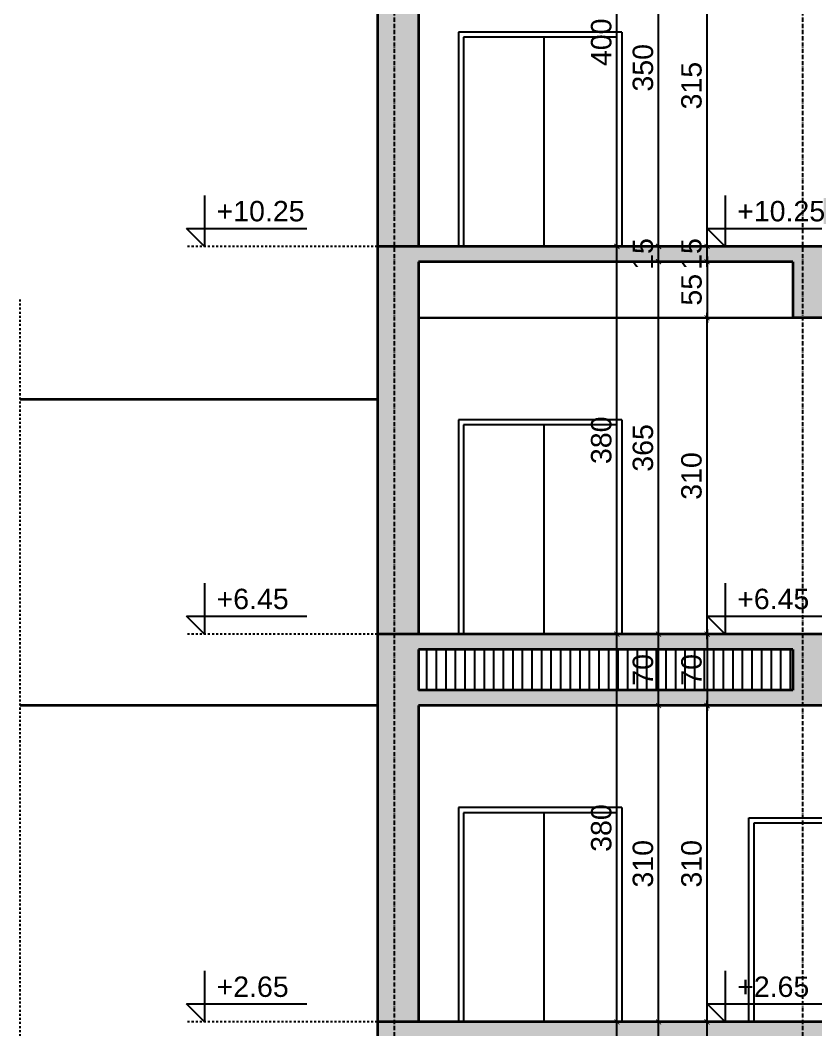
# Model space of a CAD drawing. Header units: inches. Extents: x -72385 to 39588, y -6525 to 66685.
# Drawn here: x 31270 to 32050, y 23883 to 24873 of the extents above; entities that cross this region are included whole.
import ezdxf

# ---------------------------------------------------------------- set-up
doc = ezdxf.new("R2010")
doc.units = ezdxf.units.IN
doc.header["$MEASUREMENT"] = 0
doc.linetypes.add('DashDot', pattern=[0.6, 0.4, -0.1, 0, -0.1])
doc.linetypes.add('Hidden', pattern=[0.4, 0.2, -0.2])
for name, color, linetype, lineweight in [('Надписи коти вътрешни', 252, 'Continuous', 25), ('Надписи нива', 252, 'Continuous', 25), ('Оси', 252, 'DashDot', 25), ('Фасади Разрези дебело', 7, 'Continuous', 35), ('Фасади Разрези пунктир', 253, 'Hidden', 25), ('Фасади Разрези средно', 252, 'Continuous', 30), ('Фасади Разрези тънко', 253, 'Continuous', 25), ('Щрих стени', 254, 'Continuous', 25)]:
    doc.layers.add(name, color=color, linetype=linetype, lineweight=lineweight)
doc.styles.add('Arial Regular', font='arial.ttf')
doc.styles.get("Standard").update_dxf_attribs({"font": 'arial.ttf'})
doc.dimstyles.new('Annotative', dxfattribs={"dimscale": 0, "dimtxt": 20, "dimasz": 5, "dimexe": 5, "dimexo": 5, "dimgap": 5, "dimtad": 1, "dimdec": 0, "dimzin": 0, "dimdsep": 46, "dimtxsty": 'Standard', "dimblk": 'ARCHTICK', "dimcen": 5, "dimdle": 5, "dimadec": 0, "dimazin": 0, "dimtfac": 1, "dimtdec": 0, "dimtofl": 0, "dimtmove": 0, "dimatfit": 3, "dimldrblk": 'ARCHTICK', "dimfxl": 5, "dimfxlon": 1, "dimtolj": 1, "dimtzin": 0, "dimarcsym": 1})

# ---------------------------------------------------------------- blocks, each defined once
blk = doc.blocks.new('_ArchTick')
at = {"color": 0, "linetype": 'ByBlock', "const_width": 0.15}
blk.add_lwpolyline([(-0.5, -0.5), (0.5, 0.5)], dxfattribs=at)
blk = doc.blocks.new('*D5138')
at = {"layer": 'Defpoints', "color": 0, "ltscale": 10, "transparency": 16777216}
for p in [(31943.28, 23890.92), (31973.92, 23890.92), (31973.92, 23820.92)]:
    blk.add_point(p, dxfattribs=at)
at = {"layer": 'Надписи коти вътрешни', "color": 0, "lineweight": -2, "ltscale": 10, "transparency": 16777216}
for p, q in [((31943.28, 23815.92), (31943.28, 23895.92)), ((31948.28, 23890.92), (31938.28, 23890.92)), ((31948.28, 23820.92), (31938.28, 23820.92))]:
    blk.add_line(p, q, dxfattribs=at)
at = {"layer": 'Надписи коти вътрешни', "color": 0, "lineweight": -2, "ltscale": 10, "transparency": 16777216, "xscale": 5, "yscale": 5, "zscale": 5}
for p, rotation in [((31943.28, 23890.92), 90), ((31943.28, 23820.92), 270)]:
    blk.add_blockref('_ArchTick', p, dxfattribs=dict(at, rotation=rotation))
at = {"layer": 'Надписи коти вътрешни', "color": 0, "ltscale": 10, "transparency": 16777216, "insert": (31928.07, 23855.92), "char_height": 20, "attachment_point": 5, "rotation": 90}
blk.add_mtext('\\A1;70', dxfattribs=at)
blk = doc.blocks.new('*D5136')
at = {"layer": 'Defpoints', "color": 0, "ltscale": 10, "transparency": 16777216}
for p in [(31854.87, 23890.92), (31973.92, 23890.92), (31973.92, 23510.92)]:
    blk.add_point(p, dxfattribs=at)
at = {"layer": 'Надписи коти вътрешни', "color": 0, "lineweight": -2, "ltscale": 10, "transparency": 16777216}
for p, q in [((31854.87, 23505.92), (31854.87, 23895.92)), ((31859.87, 23890.92), (31849.87, 23890.92)), ((31859.87, 23510.92), (31849.87, 23510.92))]:
    blk.add_line(p, q, dxfattribs=at)
at = {"layer": 'Надписи коти вътрешни', "color": 0, "lineweight": -2, "ltscale": 10, "transparency": 16777216, "xscale": 5, "yscale": 5, "zscale": 5}
for p, rotation in [((31854.87, 23890.92), 90), ((31854.87, 23510.92), 270)]:
    blk.add_blockref('_ArchTick', p, dxfattribs=dict(at, rotation=rotation))
at = {"layer": 'Надписи коти вътрешни', "color": 0, "ltscale": 10, "transparency": 16777216, "insert": (31839.65, 23700.92), "char_height": 20, "attachment_point": 5, "rotation": 90}
blk.add_mtext('\\A1;380', dxfattribs=at)
blk = doc.blocks.new('*D5135')
at = {"layer": 'Defpoints', "color": 0, "ltscale": 10, "transparency": 16777216}
for p in [(31895.7, 23890.92), (31917.86, 23890.92), (31917.4, 23820.92)]:
    blk.add_point(p, dxfattribs=at)
at = {"layer": 'Надписи коти вътрешни', "color": 0, "lineweight": -2, "ltscale": 10, "transparency": 16777216}
for p, q in [((31895.7, 23815.92), (31895.7, 23895.92)), ((31900.7, 23890.92), (31890.7, 23890.92)), ((31900.7, 23820.92), (31890.7, 23820.92))]:
    blk.add_line(p, q, dxfattribs=at)
at = {"layer": 'Надписи коти вътрешни', "color": 0, "lineweight": -2, "ltscale": 10, "transparency": 16777216, "xscale": 5, "yscale": 5, "zscale": 5}
for p, rotation in [((31895.7, 23890.92), 90), ((31895.7, 23820.92), 270)]:
    blk.add_blockref('_ArchTick', p, dxfattribs=dict(at, rotation=rotation))
at = {"layer": 'Надписи коти вътрешни', "color": 0, "ltscale": 10, "transparency": 16777216, "insert": (31880.49, 23855.92), "char_height": 20, "attachment_point": 5, "rotation": 90}
blk.add_mtext('\\A1;70', dxfattribs=at)
blk = doc.blocks.new('*D5134')
at = {"layer": 'Defpoints', "color": 0, "ltscale": 10, "transparency": 16777216}
for p in [(31943.28, 24200.92), (31973.92, 24200.92), (31973.92, 23890.92)]:
    blk.add_point(p, dxfattribs=at)
at = {"layer": 'Надписи коти вътрешни', "color": 0, "lineweight": -2, "ltscale": 10, "transparency": 16777216}
for p, q in [((31948.28, 24200.92), (31938.28, 24200.92)), ((31943.28, 23885.92), (31943.28, 24205.92)), ((31948.28, 23890.92), (31938.28, 23890.92))]:
    blk.add_line(p, q, dxfattribs=at)
at = {"layer": 'Надписи коти вътрешни', "color": 0, "lineweight": -2, "ltscale": 10, "transparency": 16777216, "xscale": 5, "yscale": 5, "zscale": 5}
for p, rotation in [((31943.28, 24200.92), 90), ((31943.28, 23890.92), 270)]:
    blk.add_blockref('_ArchTick', p, dxfattribs=dict(at, rotation=rotation))
at = {"layer": 'Надписи коти вътрешни', "color": 0, "ltscale": 10, "transparency": 16777216, "insert": (31928.06, 24045.92), "char_height": 20, "attachment_point": 5, "rotation": 90}
blk.add_mtext('\\A1;310', dxfattribs=at)
blk = doc.blocks.new('*D5133')
at = {"layer": 'Defpoints', "color": 0, "ltscale": 10, "transparency": 16777216}
for p in [(31973.92, 24270.92), (31943.28, 24200.92), (31973.92, 24200.92)]:
    blk.add_point(p, dxfattribs=at)
at = {"layer": 'Надписи коти вътрешни', "color": 0, "lineweight": -2, "ltscale": 10, "transparency": 16777216}
for p, q in [((31948.28, 24270.92), (31938.28, 24270.92)), ((31943.28, 24275.92), (31943.28, 24195.92)), ((31948.28, 24200.92), (31938.28, 24200.92))]:
    blk.add_line(p, q, dxfattribs=at)
at = {"layer": 'Надписи коти вътрешни', "color": 0, "lineweight": -2, "ltscale": 10, "transparency": 16777216, "xscale": 5, "yscale": 5, "zscale": 5}
for p, rotation in [((31943.28, 24270.92), 90), ((31943.28, 24200.92), 270)]:
    blk.add_blockref('_ArchTick', p, dxfattribs=dict(at, rotation=rotation))
at = {"layer": 'Надписи коти вътрешни', "color": 0, "ltscale": 10, "transparency": 16777216, "insert": (31928.07, 24235.92), "char_height": 20, "attachment_point": 5, "rotation": 90}
blk.add_mtext('\\A1;70', dxfattribs=at)
blk = doc.blocks.new('*D5132')
at = {"layer": 'Defpoints', "color": 0, "ltscale": 10, "transparency": 16777216}
for p in [(31895.7, 24200.92), (31922.37, 24200.92), (31973.92, 23890.92)]:
    blk.add_point(p, dxfattribs=at)
at = {"layer": 'Надписи коти вътрешни', "color": 0, "lineweight": -2, "ltscale": 10, "transparency": 16777216}
for p, q in [((31900.7, 24200.92), (31890.7, 24200.92)), ((31895.7, 23885.92), (31895.7, 24205.92)), ((31900.7, 23890.92), (31890.7, 23890.92))]:
    blk.add_line(p, q, dxfattribs=at)
at = {"layer": 'Надписи коти вътрешни', "color": 0, "lineweight": -2, "ltscale": 10, "transparency": 16777216, "xscale": 5, "yscale": 5, "zscale": 5}
for p, rotation in [((31895.7, 24200.92), 90), ((31895.7, 23890.92), 270)]:
    blk.add_blockref('_ArchTick', p, dxfattribs=dict(at, rotation=rotation))
at = {"layer": 'Надписи коти вътрешни', "color": 0, "ltscale": 10, "transparency": 16777216, "insert": (31880.49, 24045.92), "char_height": 20, "attachment_point": 5, "rotation": 90}
blk.add_mtext('\\A1;310', dxfattribs=at)
blk = doc.blocks.new('*D5131')
at = {"layer": 'Defpoints', "color": 0, "ltscale": 10, "transparency": 16777216}
for p in [(31854.87, 24270.92), (31973.92, 24270.92), (31973.92, 23890.92)]:
    blk.add_point(p, dxfattribs=at)
at = {"layer": 'Надписи коти вътрешни', "color": 0, "lineweight": -2, "ltscale": 10, "transparency": 16777216}
for p, q in [((31859.87, 24270.92), (31849.87, 24270.92)), ((31854.87, 23885.92), (31854.87, 24275.92)), ((31859.87, 23890.92), (31849.87, 23890.92))]:
    blk.add_line(p, q, dxfattribs=at)
at = {"layer": 'Надписи коти вътрешни', "color": 0, "lineweight": -2, "ltscale": 10, "transparency": 16777216, "xscale": 5, "yscale": 5, "zscale": 5}
for p, rotation in [((31854.87, 24270.92), 90), ((31854.87, 23890.92), 270)]:
    blk.add_blockref('_ArchTick', p, dxfattribs=dict(at, rotation=rotation))
at = {"layer": 'Надписи коти вътрешни', "color": 0, "ltscale": 10, "transparency": 16777216, "insert": (31839.65, 24080.92), "char_height": 20, "attachment_point": 5, "rotation": 90}
blk.add_mtext('\\A1;380', dxfattribs=at)
blk = doc.blocks.new('*D5130')
at = {"layer": 'Defpoints', "color": 0, "ltscale": 10, "transparency": 16777216}
for p in [(31895.7, 24270.92), (31926.35, 24270.92), (31926.35, 24200.92)]:
    blk.add_point(p, dxfattribs=at)
at = {"layer": 'Надписи коти вътрешни', "color": 0, "lineweight": -2, "ltscale": 10, "transparency": 16777216}
for p, q in [((31900.7, 24270.92), (31890.7, 24270.92)), ((31895.7, 24195.92), (31895.7, 24275.92)), ((31900.7, 24200.92), (31890.7, 24200.92))]:
    blk.add_line(p, q, dxfattribs=at)
at = {"layer": 'Надписи коти вътрешни', "color": 0, "lineweight": -2, "ltscale": 10, "transparency": 16777216, "xscale": 5, "yscale": 5, "zscale": 5}
for p, rotation in [((31895.7, 24270.92), 90), ((31895.7, 24200.92), 270)]:
    blk.add_blockref('_ArchTick', p, dxfattribs=dict(at, rotation=rotation))
at = {"layer": 'Надписи коти вътрешни', "color": 0, "ltscale": 10, "transparency": 16777216, "insert": (31880.49, 24235.92), "char_height": 20, "attachment_point": 5, "rotation": 90}
blk.add_mtext('\\A1;70', dxfattribs=at)
blk = doc.blocks.new('*D5129')
at = {"layer": 'Defpoints', "color": 0, "ltscale": 10, "transparency": 16777216}
for p in [(31943.28, 24580.92), (32002.35, 24580.92), (32002.35, 24270.92)]:
    blk.add_point(p, dxfattribs=at)
at = {"layer": 'Надписи коти вътрешни', "color": 0, "lineweight": -2, "ltscale": 10, "transparency": 16777216}
for p, q in [((31943.28, 24265.92), (31943.28, 24585.92)), ((31948.28, 24580.92), (31938.28, 24580.92)), ((31948.28, 24270.92), (31938.28, 24270.92))]:
    blk.add_line(p, q, dxfattribs=at)
at = {"layer": 'Надписи коти вътрешни', "color": 0, "lineweight": -2, "ltscale": 10, "transparency": 16777216, "xscale": 5, "yscale": 5, "zscale": 5}
for p, rotation in [((31943.28, 24580.92), 90), ((31943.28, 24270.92), 270)]:
    blk.add_blockref('_ArchTick', p, dxfattribs=dict(at, rotation=rotation))
at = {"layer": 'Надписи коти вътрешни', "color": 0, "ltscale": 10, "transparency": 16777216, "insert": (31928.06, 24425.92), "char_height": 20, "attachment_point": 5, "rotation": 90}
blk.add_mtext('\\A1;310', dxfattribs=at)
blk = doc.blocks.new('*D5128')
at = {"layer": 'Defpoints', "color": 0, "ltscale": 10, "transparency": 16777216}
for p in [(31973.92, 24635.92), (31943.28, 24580.92), (32002.35, 24580.92)]:
    blk.add_point(p, dxfattribs=at)
at = {"layer": 'Надписи коти вътрешни', "color": 0, "lineweight": -2, "ltscale": 10, "transparency": 16777216}
for p, q in [((31948.28, 24635.92), (31938.28, 24635.92)), ((31943.28, 24640.92), (31943.28, 24575.92)), ((31948.28, 24580.92), (31938.28, 24580.92))]:
    blk.add_line(p, q, dxfattribs=at)
at = {"layer": 'Надписи коти вътрешни', "color": 0, "lineweight": -2, "ltscale": 10, "transparency": 16777216, "xscale": 5, "yscale": 5, "zscale": 5}
for p, rotation in [((31943.28, 24635.92), 90), ((31943.28, 24580.92), 270)]:
    blk.add_blockref('_ArchTick', p, dxfattribs=dict(at, rotation=rotation))
at = {"layer": 'Надписи коти вътрешни', "color": 0, "ltscale": 10, "transparency": 16777216, "insert": (31928.11, 24608.42), "char_height": 20, "attachment_point": 5, "rotation": 90}
blk.add_mtext('\\A1;55', dxfattribs=at)
blk = doc.blocks.new('*D5127')
at = {"layer": 'Defpoints', "color": 0, "ltscale": 10, "transparency": 16777216}
for p in [(31943.28, 24650.92), (31973.92, 24650.92), (31973.92, 24635.92)]:
    blk.add_point(p, dxfattribs=at)
at = {"layer": 'Надписи коти вътрешни', "color": 0, "lineweight": -2, "ltscale": 10, "transparency": 16777216}
for p, q in [((31943.28, 24630.92), (31943.28, 24655.92)), ((31948.28, 24650.92), (31938.28, 24650.92)), ((31948.28, 24635.92), (31938.28, 24635.92))]:
    blk.add_line(p, q, dxfattribs=at)
at = {"layer": 'Надписи коти вътрешни', "color": 0, "lineweight": -2, "ltscale": 10, "transparency": 16777216, "xscale": 5, "yscale": 5, "zscale": 5}
for p, rotation in [((31943.28, 24650.92), 90), ((31943.28, 24635.92), 270)]:
    blk.add_blockref('_ArchTick', p, dxfattribs=dict(at, rotation=rotation))
at = {"layer": 'Надписи коти вътрешни', "color": 0, "ltscale": 10, "transparency": 16777216, "insert": (31928.07, 24643.42), "char_height": 20, "attachment_point": 5, "rotation": 90}
blk.add_mtext('\\A1;15', dxfattribs=at)
blk = doc.blocks.new('*D5126')
at = {"layer": 'Defpoints', "color": 0, "ltscale": 10, "transparency": 16777216}
for p in [(31895.7, 24635.92), (31973.92, 24635.92), (31973.92, 24270.92)]:
    blk.add_point(p, dxfattribs=at)
at = {"layer": 'Надписи коти вътрешни', "color": 0, "lineweight": -2, "ltscale": 10, "transparency": 16777216}
for p, q in [((31900.7, 24635.92), (31890.7, 24635.92)), ((31895.7, 24265.92), (31895.7, 24640.92)), ((31900.7, 24270.92), (31890.7, 24270.92))]:
    blk.add_line(p, q, dxfattribs=at)
at = {"layer": 'Надписи коти вътрешни', "color": 0, "lineweight": -2, "ltscale": 10, "transparency": 16777216, "xscale": 5, "yscale": 5, "zscale": 5}
for p, rotation in [((31895.7, 24635.92), 90), ((31895.7, 24270.92), 270)]:
    blk.add_blockref('_ArchTick', p, dxfattribs=dict(at, rotation=rotation))
at = {"layer": 'Надписи коти вътрешни', "color": 0, "ltscale": 10, "transparency": 16777216, "insert": (31880.49, 24453.42), "char_height": 20, "attachment_point": 5, "rotation": 90}
blk.add_mtext('\\A1;365', dxfattribs=at)
blk = doc.blocks.new('*D5125')
at = {"layer": 'Defpoints', "color": 0, "ltscale": 10, "transparency": 16777216}
for p in [(31854.87, 24650.92), (31973.92, 24650.92), (31973.92, 24270.92)]:
    blk.add_point(p, dxfattribs=at)
at = {"layer": 'Надписи коти вътрешни', "color": 0, "lineweight": -2, "ltscale": 10, "transparency": 16777216}
for p, q in [((31854.87, 24265.92), (31854.87, 24655.92)), ((31859.87, 24650.92), (31849.87, 24650.92)), ((31859.87, 24270.92), (31849.87, 24270.92))]:
    blk.add_line(p, q, dxfattribs=at)
at = {"layer": 'Надписи коти вътрешни', "color": 0, "lineweight": -2, "ltscale": 10, "transparency": 16777216, "xscale": 5, "yscale": 5, "zscale": 5}
for p, rotation in [((31854.87, 24650.92), 90), ((31854.87, 24270.92), 270)]:
    blk.add_blockref('_ArchTick', p, dxfattribs=dict(at, rotation=rotation))
at = {"layer": 'Надписи коти вътрешни', "color": 0, "ltscale": 10, "transparency": 16777216, "insert": (31839.65, 24460.92), "char_height": 20, "attachment_point": 5, "rotation": 90}
blk.add_mtext('\\A1;380', dxfattribs=at)
blk = doc.blocks.new('*D5124')
at = {"layer": 'Defpoints', "color": 0, "ltscale": 10, "transparency": 16777216}
for p in [(31895.7, 24650.92), (31926.35, 24650.92), (31926.35, 24635.92)]:
    blk.add_point(p, dxfattribs=at)
at = {"layer": 'Надписи коти вътрешни', "color": 0, "lineweight": -2, "ltscale": 10, "transparency": 16777216}
for p, q in [((31895.7, 24630.92), (31895.7, 24655.92)), ((31900.7, 24650.92), (31890.7, 24650.92)), ((31900.7, 24635.92), (31890.7, 24635.92))]:
    blk.add_line(p, q, dxfattribs=at)
at = {"layer": 'Надписи коти вътрешни', "color": 0, "lineweight": -2, "ltscale": 10, "transparency": 16777216, "xscale": 5, "yscale": 5, "zscale": 5}
for p, rotation in [((31895.7, 24650.92), 90), ((31895.7, 24635.92), 270)]:
    blk.add_blockref('_ArchTick', p, dxfattribs=dict(at, rotation=rotation))
at = {"layer": 'Надписи коти вътрешни', "color": 0, "ltscale": 10, "transparency": 16777216, "insert": (31880.49, 24643.42), "char_height": 20, "attachment_point": 5, "rotation": 90}
blk.add_mtext('\\A1;15', dxfattribs=at)
blk = doc.blocks.new('*D5123')
at = {"layer": 'Defpoints', "color": 0, "ltscale": 10, "transparency": 16777216}
for p in [(31943.28, 24965.92), (32002.35, 24965.92), (32002.35, 24650.92)]:
    blk.add_point(p, dxfattribs=at)
at = {"layer": 'Надписи коти вътрешни', "color": 0, "lineweight": -2, "ltscale": 10, "transparency": 16777216}
for p, q in [((31948.28, 24965.92), (31938.28, 24965.92)), ((31943.28, 24645.92), (31943.28, 24970.92)), ((31948.28, 24650.92), (31938.28, 24650.92))]:
    blk.add_line(p, q, dxfattribs=at)
at = {"layer": 'Надписи коти вътрешни', "color": 0, "lineweight": -2, "ltscale": 10, "transparency": 16777216, "xscale": 5, "yscale": 5, "zscale": 5}
for p, rotation in [((31943.28, 24965.92), 90), ((31943.28, 24650.92), 270)]:
    blk.add_blockref('_ArchTick', p, dxfattribs=dict(at, rotation=rotation))
at = {"layer": 'Надписи коти вътрешни', "color": 0, "ltscale": 10, "transparency": 16777216, "insert": (31928.06, 24808.42), "char_height": 20, "attachment_point": 5, "rotation": 90}
blk.add_mtext('\\A1;315', dxfattribs=at)
blk = doc.blocks.new('*D5120')
at = {"layer": 'Defpoints', "color": 0, "ltscale": 10, "transparency": 16777216}
for p in [(31895.7, 25000.92), (31973.92, 25000.92), (31973.92, 24650.92)]:
    blk.add_point(p, dxfattribs=at)
at = {"layer": 'Надписи коти вътрешни', "color": 0, "lineweight": -2, "ltscale": 10, "transparency": 16777216}
for p, q in [((31900.7, 25000.92), (31890.7, 25000.92)), ((31895.7, 24645.92), (31895.7, 25005.92)), ((31900.7, 24650.92), (31890.7, 24650.92))]:
    blk.add_line(p, q, dxfattribs=at)
at = {"layer": 'Надписи коти вътрешни', "color": 0, "lineweight": -2, "ltscale": 10, "transparency": 16777216, "xscale": 5, "yscale": 5, "zscale": 5}
for p, rotation in [((31895.7, 25000.92), 90), ((31895.7, 24650.92), 270)]:
    blk.add_blockref('_ArchTick', p, dxfattribs=dict(at, rotation=rotation))
at = {"layer": 'Надписи коти вътрешни', "color": 0, "ltscale": 10, "transparency": 16777216, "insert": (31880.49, 24825.92), "char_height": 20, "attachment_point": 5, "rotation": 90}
blk.add_mtext('\\A1;350', dxfattribs=at)
blk = doc.blocks.new('*D5119')
at = {"layer": 'Defpoints', "color": 0, "ltscale": 10, "transparency": 16777216}
for p in [(31854.87, 25050.92), (31973.92, 25050.92), (31973.92, 24650.92)]:
    blk.add_point(p, dxfattribs=at)
at = {"layer": 'Надписи коти вътрешни', "color": 0, "lineweight": -2, "ltscale": 10, "transparency": 16777216}
for p, q in [((31859.87, 25050.92), (31849.87, 25050.92)), ((31854.87, 24645.92), (31854.87, 25055.92)), ((31859.87, 24650.92), (31849.87, 24650.92))]:
    blk.add_line(p, q, dxfattribs=at)
at = {"layer": 'Надписи коти вътрешни', "color": 0, "lineweight": -2, "ltscale": 10, "transparency": 16777216, "xscale": 5, "yscale": 5, "zscale": 5}
for p, rotation in [((31854.87, 25050.92), 90), ((31854.87, 24650.92), 270)]:
    blk.add_blockref('_ArchTick', p, dxfattribs=dict(at, rotation=rotation))
at = {"layer": 'Надписи коти вътрешни', "color": 0, "ltscale": 10, "transparency": 16777216, "insert": (31839.65, 24850.92), "char_height": 20, "attachment_point": 5, "rotation": 90}
blk.add_mtext('\\A1;400', dxfattribs=at)

msp = doc.modelspace()

# ---------------------------------------------------------------- hatches: boundary and pattern name
at = {"layer": 'Щрих стени', "ltscale": 10}
h = msp.add_hatch(color=256, dxfattribs=at)
h.dxf.hatch_style = 1
h.paths.add_polyline_path([(32611.65, 25105.92), (32616.65, 25105.92), (32616.65, 25110.92), (32579.65, 25110.92), (32579.65, 25105.92), (32581.65, 25105.92), (32581.65, 25020.92), (31650.35, 25020.92), (31650.35, 25105.92), (31652.35, 25105.92), (31652.35, 25110.92), (31615.17, 25110.92), (31615.17, 25105.92), (31620.17, 25105.92), (31620.17, 24650.92), (31660.35, 24650.92), (31660.35, 25000.92), (32107.38, 25000.92), (32107.38, 24965.92), (32137.38, 24965.92), (32137.38, 25000.92), (32566.65, 25000.92), (32566.65, 24460.92), (32611.65, 24460.92)])
h = msp.add_hatch(color=256, dxfattribs=at)
h.dxf.hatch_style = 1
h.paths.add_polyline_path([(32067.38, 24705.88), (32057.38, 24705.88), (32057.38, 24650.88), (32067.38, 24650.88)])
h.paths.add_polyline_path([(32057.38, 24635.92), (32070.17, 24635.92), (32070.17, 24650.88), (32057.38, 24650.88), (32057.38, 24650.92), (31620.17, 24650.92), (31620.17, 24270.92), (31660.35, 24270.92), (31660.35, 24635.92), (32027.38, 24635.92), (32027.38, 24580.92), (32057.38, 24580.92)])
h = msp.add_hatch(color=256, dxfattribs=at)
h.dxf.hatch_style = 1
h.paths.add_polyline_path([(32442.14, 24445.92), (32566.65, 24445.92), (32566.65, 24080.92), (32611.65, 24080.92), (32611.65, 24460.92), (32409.38, 24460.92), (32409.38, 24445.05), (32377.38, 24445.05), (32377.38, 24429.22), (32345.59, 24429.22), (32345.59, 24413.39), (32313.38, 24413.39), (32313.38, 24397.56), (32281.38, 24397.56), (32281.38, 24381.73), (32249.38, 24381.73), (32249.38, 24365.9), (32217.38, 24365.9), (32217.38, 24350.07), (32185.38, 24350.07), (32185.38, 24334.24), (32153.38, 24334.24), (32153.38, 24318.41), (32121.38, 24318.41), (32121.38, 24302.58), (32089.38, 24302.58), (32089.38, 24286.75), (32057.38, 24286.75), (32057.38, 24270.92), (31620.17, 24270.92), (31620.17, 23890.92), (31660.35, 23890.92), (31660.35, 24200.92), (32057.38, 24200.92), (32057.38, 24255.92), (32060.89, 24255.92), (32412.14, 24429.68), (32412.14, 24415.92), (32442.14, 24415.92)])
h.paths.add_polyline_path([(32027.38, 24255.92), (32027.38, 24215.92), (31660.35, 24215.92), (31660.35, 24255.92)], flags=16)
at = {"layer": 'Щрих стени', "ltscale": 10, "transparency": 33554610}
h = msp.add_hatch(dxfattribs=at)
h.set_pattern_fill('ANSI31', color=256, scale=75, angle=45)
h.paths.add_polyline_path([(32027.38, 24255.92), (31660.35, 24255.92), (31660.35, 24215.92), (32027.38, 24215.92)])
at = {"layer": 'Щрих стени', "ltscale": 10}
h = msp.add_hatch(color=256, dxfattribs=at)
h.dxf.hatch_style = 1
h.paths.add_polyline_path([(32057.38, 23875.92), (32060.89, 23875.92), (32412.14, 24049.68), (32412.14, 24035.92), (32442.14, 24035.92), (32442.14, 24065.92), (32566.65, 24065.92), (32566.65, 23700.92), (32611.65, 23700.92), (32611.65, 24080.92), (32409.38, 24080.92), (32409.38, 24065.05), (32377.38, 24065.05), (32377.38, 24049.22), (32345.59, 24049.22), (32345.59, 24033.39), (32313.38, 24033.39), (32313.38, 24017.56), (32281.38, 24017.56), (32281.38, 24001.73), (32249.38, 24001.73), (32249.38, 23985.9), (32217.38, 23985.9), (32217.38, 23970.07), (32185.38, 23970.07), (32185.38, 23954.24), (32153.38, 23954.24), (32153.38, 23938.41), (32121.38, 23938.41), (32121.38, 23922.58), (32089.38, 23922.58), (32089.38, 23906.75), (32057.38, 23906.75), (32057.38, 23890.92), (31620.17, 23890.92), (31620.17, 23510.92), (31660.35, 23510.92), (31660.35, 23820.92), (32057.38, 23820.92)])
h.paths.add_polyline_path([(32027.38, 23835.92), (31660.35, 23835.92), (31660.35, 23875.92), (32027.38, 23875.92)], flags=16)

# ---------------------------------------------------------------- linework, layer by layer
at = {"layer": 'Надписи нива', "ltscale": 10}
for p, q in [((31450.92, 24700.92), (31450.92, 24650.92)), ((31961.09, 24700.92), (31961.09, 24650.92)), ((31433.24, 24668.6), (31550.92, 24668.6)), ((31450.92, 24650.92), (31433.24, 24668.6)), ((31943.41, 24668.6), (32061.09, 24668.6)), ((31961.09, 24650.92), (31943.41, 24668.6)), ((31450.92, 24320.92), (31450.92, 24270.92)), ((31961.09, 24320.92), (31961.09, 24270.92)), ((31433.24, 24288.6), (31550.92, 24288.6)), ((31450.92, 24270.92), (31433.24, 24288.6)), ((31943.41, 24288.6), (32061.09, 24288.6)), ((31961.09, 24270.92), (31943.41, 24288.6)), ((31450.92, 23940.92), (31450.92, 23890.92)), ((31961.09, 23940.92), (31961.09, 23890.92)), ((31433.24, 23908.6), (31550.92, 23908.6)), ((31450.92, 23890.92), (31433.24, 23908.6)), ((31943.41, 23908.6), (32061.09, 23908.6)), ((31961.09, 23890.92), (31943.41, 23908.6))]:
    msp.add_line(p, q, dxfattribs=at)
at = {"layer": 'Надписи нива', "linetype": 'Hidden', "ltscale": 10}
for p, q in [((31620.17, 24650.92), (31433.24, 24650.92)), ((31620.17, 24270.92), (31433.24, 24270.92)), ((31620.17, 23890.92), (31433.24, 23890.92))]:
    msp.add_line(p, q, dxfattribs=at)
at = {"layer": 'Оси', "ltscale": 10}
for p, q in [((31636.65, 25350.92), (31636.65, 23040.92)), ((32036.65, 25350.92), (32036.65, 23040.92))]:
    msp.add_line(p, q, dxfattribs=at)
at = {"layer": 'Фасади Разрези дебело', "ltscale": 10}
for p, q in [((31620.17, 25105.92), (31620.17, 23170.92)), ((31660.35, 25000.92), (31660.35, 24650.92)), ((31660.35, 24635.92), (31660.35, 24270.92)), ((32027.38, 24635.92), (32027.38, 24580.92)), ((31660.35, 24255.92), (31660.35, 24215.92)), ((32027.38, 24255.92), (32027.38, 24215.92)), ((31660.35, 24200.92), (31660.35, 23890.92))]:
    msp.add_line(p, q, dxfattribs=at)
at = {"layer": 'Фасади Разрези дебело', "ltscale": 10, "extrusion": (1.22465e-16, 1, -2.22045e-16)}
for p, q in [((32057.38, 24650.92), (31620.17, 24650.92)), ((32027.38, 24635.92), (31660.35, 24635.92)), ((32057.38, 24580.92), (32027.38, 24580.92)), ((32057.38, 24270.92), (31620.17, 24270.92)), ((32027.38, 24255.92), (31660.35, 24255.92)), ((32027.38, 24215.92), (31660.35, 24215.92)), ((32057.38, 24200.92), (31660.35, 24200.92)), ((32057.38, 23890.92), (31620.17, 23890.92))]:
    msp.add_line(p, q, dxfattribs=at)
at = {"layer": 'Фасади Разрези дебело', "ltscale": 10, "extrusion": (-1.2091e-15, 1, -2.22045e-16)}
for p, q in [((31620.17, 24500.92), (31270.17, 24500.92)), ((31619.32, 24200.92), (31270.17, 24200.92))]:
    msp.add_line(p, q, dxfattribs=at)
at = {"layer": 'Фасади Разрези пунктир', "ltscale": 10}
msp.add_line((31270.17, 23400.92), (31270.17, 24600.92), dxfattribs=at)
at = {"layer": 'Фасади Разрези средно', "ltscale": 10}
msp.add_line((32027.38, 24580.92), (31660.35, 24580.92), dxfattribs=at)
at = {"layer": 'Фасади Разрези тънко', "ltscale": 10, "extrusion": (-1.2091e-15, 1, -2.22045e-16)}
for p, q in [((31859.65, 24860.92), (31699.65, 24860.92)), ((31854.65, 24855.92), (31704.65, 24855.92)), ((31859.65, 24480.92), (31699.65, 24480.92)), ((31854.65, 24475.92), (31704.65, 24475.92)), ((31859.65, 24100.92), (31699.65, 24100.92)), ((31854.65, 24095.92), (31704.65, 24095.92))]:
    msp.add_line(p, q, dxfattribs=at)
at = {"layer": 'Фасади Разрези тънко', "ltscale": 10}
for p, q in [((31699.65, 24860.92), (31699.65, 24650.92)), ((31704.65, 24855.92), (31704.65, 24650.92)), ((31783.24, 24855.92), (31783.24, 24650.92)), ((31854.65, 24855.92), (31854.65, 24650.92)), ((31859.65, 24860.92), (31859.65, 24650.92)), ((31699.65, 24480.92), (31699.65, 24270.92)), ((31859.65, 24480.92), (31859.65, 24270.92)), ((31704.65, 24475.92), (31704.65, 24270.92)), ((31783.24, 24475.92), (31783.24, 24270.92)), ((31854.65, 24475.92), (31854.65, 24270.92)), ((31699.65, 24100.92), (31699.65, 23890.92)), ((31859.65, 24100.92), (31859.65, 23890.92)), ((31704.65, 24095.92), (31704.65, 23890.92)), ((31783.24, 24095.92), (31783.24, 23890.92)), ((31854.65, 24095.92), (31854.65, 23890.92)), ((31984.33, 23890.92), (31984.33, 24090.92)), ((31984.33, 24090.92), (32057.38, 24090.92)), ((31989.33, 23890.92), (31989.33, 24085.92)), ((31989.33, 24085.92), (32057.38, 24085.92))]:
    msp.add_line(p, q, dxfattribs=at)

# ---------------------------------------------------------------- texts
at = {"layer": 'Надписи нива', "ltscale": 10, "char_height": 20, "width": 180.4891, "attachment_point": 1, "style": 'Arial Regular'}
for s, insert in [('+10.25', (31462.6, 24695.45)), ('+10.25', (31972.77, 24695.45)), ('+6.45', (31462.6, 24315.45)), ('+6.45', (31972.77, 24315.45)), ('+2.65', (31462.6, 23935.45)), ('+2.65', (31972.77, 23935.45))]:
    msp.add_mtext(s, dxfattribs=dict(at, insert=insert))

# ---------------------------------------------------------------- dimensions: what is measured, and where the dimension line sits
at = {"layer": 'Надписи коти вътрешни', "ltscale": 10}
for base, p1, p2, picture, middle in [((31854.87, 25050.92), (31973.92, 24650.92), (31973.92, 25050.92), '*D5119', (31839.65, 24850.92)), ((31895.7, 25000.92), (31973.92, 24650.92), (31973.92, 25000.92), '*D5120', (31880.49, 24825.92)), ((31943.28, 24965.92), (32002.35, 24650.92), (32002.35, 24965.92), '*D5123', (31928.06, 24808.42)), ((31854.87, 24650.92), (31973.92, 24270.92), (31973.92, 24650.92), '*D5125', (31839.65, 24460.92)), ((31895.7, 24635.92), (31973.92, 24270.92), (31973.92, 24635.92), '*D5126', (31880.49, 24453.42)), ((31943.28, 24580.92), (31973.92, 24635.92), (32002.35, 24580.92), '*D5128', (31928.11, 24608.42)), ((31943.28, 24580.92), (32002.35, 24270.92), (32002.35, 24580.92), '*D5129', (31928.06, 24425.92)), ((31854.87, 24270.92), (31973.92, 23890.92), (31973.92, 24270.92), '*D5131', (31839.65, 24080.92)), ((31943.28, 24200.92), (31973.92, 24270.92), (31973.92, 24200.92), '*D5133', (31928.07, 24235.92)), ((31895.7, 24200.92), (31973.92, 23890.92), (31922.37, 24200.92), '*D5132', (31880.49, 24045.92)), ((31943.28, 24200.92), (31973.92, 23890.92), (31973.92, 24200.92), '*D5134', (31928.06, 24045.92)), ((31854.87, 23890.92), (31973.92, 23510.92), (31973.92, 23890.92), '*D5136', (31839.65, 23700.92))]:
    dim = msp.add_linear_dim(base=base, p1=p1, p2=p2, angle=90, dimstyle='Annotative', override={"dimscale": 0, "dimtix": 0, "dimtofl": 0, "dimtmove": 0, "dimatfit": 3}, dxfattribs=at)
    dim.commit()
    dim.dimension.update_dxf_attribs({"geometry": picture, "text_midpoint": middle})
for base, p1, p2, picture, middle in [((31895.7, 24650.92), (31926.35, 24635.92), (31926.35, 24650.92), '*D5124', (31895.7, 24643.42)), ((31943.28, 24650.92), (31973.92, 24635.92), (31973.92, 24650.92), '*D5127', (31943.28, 24643.42)), ((31895.7, 24270.92), (31926.35, 24200.92), (31926.35, 24270.92), '*D5130', (31895.7, 24235.92)), ((31895.7, 23890.92), (31917.4, 23820.92), (31917.86, 23890.92), '*D5135', (31895.7, 23855.92)), ((31943.28, 23890.92), (31973.92, 23820.92), (31973.92, 23890.92), '*D5138', (31943.28, 23855.92))]:
    dim = msp.add_linear_dim(base=base, p1=p1, p2=p2, angle=90, dimstyle='Annotative', override={"dimscale": 0, "dimtix": 0, "dimtofl": 0, "dimtmove": 0, "dimatfit": 3}, dxfattribs=at)
    dim.commit()
    dim.dimension.update_dxf_attribs({"geometry": picture, "text_midpoint": middle, "dimtype": 128})

doc.saveas('drawing.dxf')
